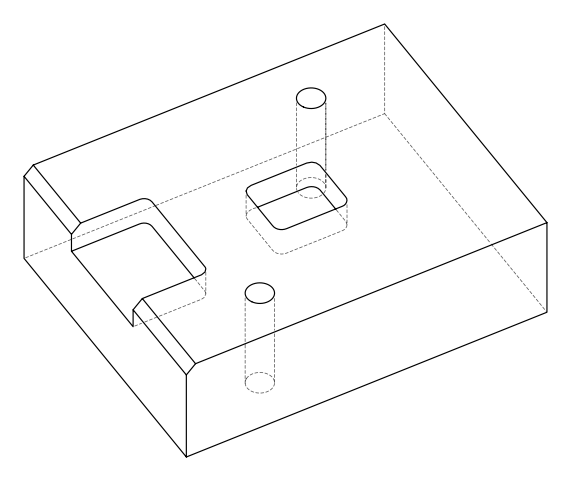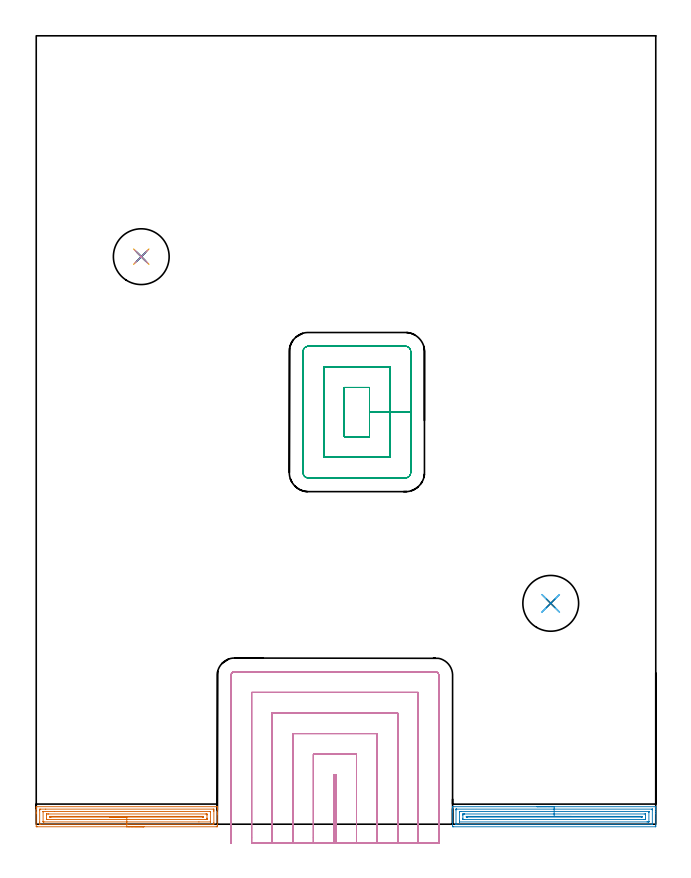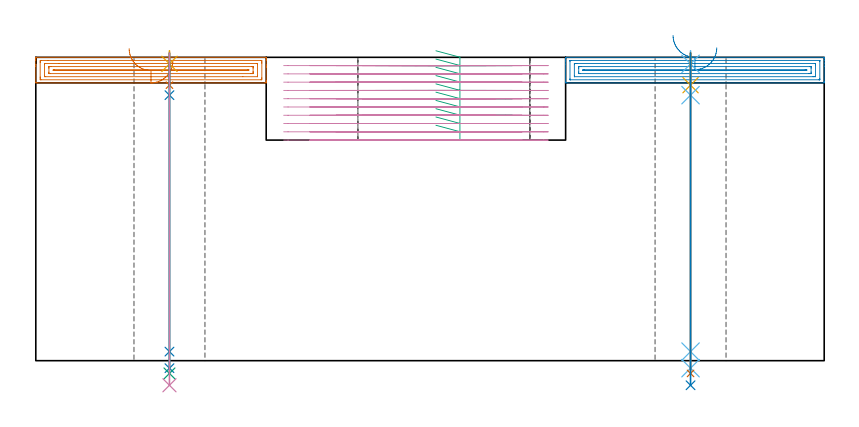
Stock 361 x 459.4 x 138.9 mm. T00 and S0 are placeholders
(PLAN: 14 operations, 10 tool changes, 62.7 min)
(1 AREA_MILL | FG_CHAMFER_SURFACE | UGT0205_001 | 4.4 min | 7662 mm3)
(2 AREA_MILL_1 | FG_CHAMFER_SURFACE_1 | UGT0205_001 | 4.91 min | 8548 mm3)
(3 MILL_RECTANGULAR_POCKET | POCKET_RECTANGULAR_STRAIGHT | NXT0201_012 | Follow Part, ap 4, ae 75% | 12.45 min | 272608 mm3)
(4 MILL_SLOT | SLOT_PARTIAL_RECTANGULAR | NXT0201_012 | Follow Part, ap 4, ae 75% | 37.05 min | 500476 mm3)
(5 SPOT_DRILL | STEP1HOLE | NXT0321_9005460120000 | 0.05 min | 232 mm3)
(6 SPOT_DRILL_1 | STEP1HOLE_1 | NXT0321_9005460120000 | 0.05 min | 185 mm3)
(7 DRILL_BLIND_HOLE_INTO_CENTER | STEP1HOLE | NXT0301_056 | 0.06 min | 552 mm3)
(8 GUN_DRILL_THROUGH_HOLE | STEP1HOLE | UGT0307_005 | 0.64 min | 6807 mm3)
(9 SPADE_DRILL_TO_ENLARGE_THROUGH_HOLE | STEP1HOLE | UGT0306_010 | 0.59 min | 33901 mm3)
(10 DRILL_TO_ENLARGE_THROUGH_HOLE | STEP1HOLE | UGT0301_001 | 0.61 min | 73717 mm3)
(11 DRILL_BLIND_HOLE_INTO_CENTER_1 | STEP1HOLE_1 | NXT0301_056 | 0.06 min | 543 mm3)
(12 GUN_DRILL_THROUGH_HOLE_1 | STEP1HOLE_1 | UGT0307_005 | 0.64 min | 6842 mm3)
(13 SPADE_DRILL_TO_ENLARGE_THROUGH_HOLE_1 | STEP1HOLE_1 | UGT0306_010 | 0.59 min | 33799 mm3)
(14 DRILL_TO_ENLARGE_THROUGH_HOLE_1 | STEP1HOLE_1 | UGT0301_001 | 0.61 min | 73764 mm3)
(TOOL UGT0205_001 | Chamfer Mill 20 x 3 x 45 deg. | D20 FL50 Z2)
(TOOL NXT0201_012 | ENDMILL 16mm [2P460-1600-NA 1630] | D16 FL38 Z6)
(TOOL NXT0321_9005460120000 | NC Spot Drill, 142deg, 12mm, Carbide, Uncoated | D12 PA142 FL30 Z2)
(TOOL NXT0301_056 | Carbide Drill 8.5mm [860.1-0850-026A1-MM 2214] | D8.5 PA140 FL47 Z2)
(TOOL UGT0307_005 | Gun Drill 8.3 mm | D8.3 PA130 FL24 Z1)
(TOOL UGT0306_010 | Spade Drill 19.5mm | D19.5 PA132 FL10 Z2)
(TOOL UGT0301_001 | Twist Drill 32.5 mm | D32.5 PA118 FL185 Z2)
(OP 1 AREA_MILL)
G17 G21 G94 G90
T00 M6
G54
G17 G0 G90 X62.75 Y-1.5 S1061 M3
G43 Z148.9 H0
Z137.2
G94 G1 X62.712 Z136.328 F250.
X62.598 Z135.464
X62.409 Z134.612
X62.147 Z133.78
X61.813 Z132.974
X61.41 Z132.2
X60.942 Z131.464
X60.41 Z130.772
X59.821 Z130.129
X59.178 Z129.54
X58.486 Z129.008
X57.75 Z128.54
X56.976 Z128.137
X56.17 Z127.803
X55.338 Z127.541
X54.486 Z127.352
X53.622 Z127.238
X52.75 Z127.2
X0.593
X0.228 Y-1.496 Z127.203
X0.01 Y-1.491 Z127.206
X0. Y-1.269 Z127.428
Y6.124 Z134.819
Y6.718 Z135.415
Y7.011 Z135.708
Y8.785 Z137.48
Y9.371 Z138.07
Y9.672 Z138.371
Y9.852 Z138.551
X0.01 Y10.158 Z138.85
X0.025 Y10.177 Z138.869
X0.057 Y10.203 Z138.897
X0.144 Y10.2 Z138.9
X105.353
X105.45 Y10.196 Z138.89
X105.475 Y10.177 Z138.869
X105.49 Y10.158 Z138.85
X105.5 Y9.851 Z138.55
Y9.371 Z138.07
Y8.785 Z137.48
Y6.718 Z135.415
Y6.124 Z134.819
Y5.534 Z134.229
Y-0.382 Z128.315
X105.496 Y-0.972 Z127.725
X105.492 Y-1.491 Z127.206
X105.432 Y-1.494 Z127.204
X104.907 Y-1.5 Z127.2
X52.75
Y-0.086 Z128.614
X2.377
X2.01 Y-0.085 Z128.615
X2.002 Y0.288 Z128.988
X2. Y0.802 Z129.502
Y1.177 Z129.877
Y7.898 Z136.598
X2.002 Y8.271 Z136.971
X2.01 Y8.785 Z137.485
X2.375 Y8.786 Z137.486
X5.524
X103.123
X103.49 Y8.785 Z137.485
X103.498 Y8.412 Z137.112
X103.5 Y7.898 Z136.598
Y7.524 Z136.224
Y0.802 Z129.502
X103.498 Y0.429 Z129.129
X103.49 Y-0.085 Z128.615
X103.125 Y-0.086 Z128.614
X52.75
Y1.328 Z130.028
X4.521 Y1.329 Z130.029
X4.159 Y1.332 Z130.032
X4.041 Y1.335 Z130.035
X4.01 Y1.345 Z130.045
X4.005 Y1.425 Z130.125
X4.001 Y1.531 Z130.231
Y7.169 Z135.869
X4.006 Y7.328 Z136.028
X4.011 Y7.366 Z136.066
X4.025 Y7.368 Z136.068
X4.069 Y7.371 Z136.071
X10.673
X100.979
X101.341 Y7.368 Z136.068
X101.459 Y7.365 Z136.065
X101.49 Y7.355 Z136.055
X101.495 Y7.275 Z135.975
X101.499 Y7.169 Z135.869
Y1.531 Z130.231
X101.494 Y1.372 Z130.072
X101.489 Y1.334 Z130.034
X101.475 Y1.332 Z130.032
X101.431 Y1.329 Z130.029
X94.804 Y1.328 Z130.028
X52.75
Y2.743 Z131.443
X6.666
X6.074 Y2.749 Z131.449
X6.01 Y2.751 Z131.451
X6.006 Y2.839 Z131.539
X6.002 Y3.028 Z131.728
X6. Y3.406 Z132.106
Y5.237 Z133.937
X6.004 Y5.652 Z134.352
X6.01 Y5.859 Z134.559
X6.016 Y5.95 Z134.65
X6.114 Y5.953 Z134.653
X6.834 Y5.957 Z134.657
X7.002
X98.834
X99.426 Y5.951 Z134.651
X99.49 Y5.949 Z134.649
X99.494 Y5.861 Z134.561
X99.498 Y5.672 Z134.372
X99.5 Y5.294 Z133.994
Y3.52 Z132.22
Y3.463 Z132.163
X99.496 Y3.048 Z131.748
X99.49 Y2.841 Z131.541
X99.484 Y2.749 Z131.449
X99.386 Y2.747 Z131.447
X98.666 Y2.743 Z131.443
X98.498
X52.75
Y4.157 Z132.857
X8.617
X8.423 Y4.158 Z132.858
X8.036 Y4.164 Z132.864
X8.009 Y4.168 Z132.868
X8.005 Y4.179 Z132.879
X8.001 Y4.208 Z132.908
X8. Y4.262 Z132.962
X8.001 Y4.35 Z133.05
X8.006 Y4.503 Z133.203
X8.01 Y4.535 Z133.235
X8.1 Y4.539 Z133.239
X8.229 Y4.542 Z133.242
X8.423 Y4.543 Z133.243
X8.617
X96.883
X97.077 Y4.542 Z133.242
X97.464 Y4.536 Z133.236
X97.491 Y4.532 Z133.232
X97.495 Y4.521 Z133.221
X97.499 Y4.492 Z133.192
X97.5 Y4.438 Z133.138
X97.499 Y4.35 Z133.05
X97.494 Y4.197 Z132.897
X97.49 Y4.165 Z132.865
X97.4 Y4.161 Z132.861
X97.271 Y4.158 Z132.858
X97.077 Y4.157 Z132.857
X96.883
X52.75
X51.878 Z132.895
X51.014 Z133.009
X50.162 Z133.198
X49.33 Z133.46
X48.524 Z133.794
X47.75 Z134.197
X47.014 Z134.665
X46.322 Z135.196
X45.679 Z135.786
X45.09 Z136.429
X44.558 Z137.121
X44.09 Z137.857
X43.687 Z138.631
X43.353 Z139.437
X43.091 Z140.269
X42.902 Z141.12
X42.788 Z141.985
X42.75 Z142.857
G0 Z148.9
M5
M2
(OP 2 AREA_MILL_1)
G17 G21 G94 G90
T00 M6
G54
G17 G0 G90 X291.8 Y10.197 S1061 M3
G43 Z148.9 H0
Z148.897
G94 G1 X291.838 Z148.025 F250.
X291.952 Z147.16
X292.141 Z146.308
X292.403 Z145.476
X292.737 Z144.67
X293.14 Z143.897
X293.608 Z143.161
X294.14 Z142.469
X294.729 Z141.826
X295.372 Z141.236
X296.064 Z140.705
X296.8 Z140.236
X297.574 Z139.834
X298.38 Z139.5
X299.212 Z139.237
X300.064 Z139.049
X300.928 Z138.935
X301.8 Z138.897
X360.832 Z138.896
X360.91 Y10.198 Z138.893
X360.992 Y10.185 Z138.877
X361. Y10.177 Z138.867
Y9.772 Z138.472
Y9.508 Z138.208
Y8.783 Z137.478
Y7.533 Z136.23
Y6.122 Z134.818
Y-0.973 Z127.725
X360.998 Y-1.237 Z127.461
X360.99 Y-1.492 Z127.206
X360.733 Y-1.499 Z127.199
X243.23 Y-1.5 Z127.2
X242.864 Y-1.497 Z127.202
X242.61 Y-1.492 Z127.206
X242.6 Y-1.235 Z127.463
Y7.009 Z135.704
Y8.42 Z137.116
Y8.783 Z137.478
Y9.508 Z138.208
Y9.766 Z138.466
Y10.169 Z138.86
X242.61 Y10.192 Z138.884
X242.694 Y10.196 Z138.892
X242.735 Y10.198 Z138.895
X242.781 Y10.197 Z138.897
X301.8
Y8.783 Z137.483
X358.805 Y8.782 Z137.482
X358.917 Y8.781 Z137.481
X358.971 Y8.778 Z137.478
X358.99 Y8.775 Z137.475
X358.993 Y8.757 Z137.457
X358.997 Y8.638 Z137.338
X359. Y8.368 Z137.068
X358.999 Y0.387 Z129.087
X358.992 Y-0.029 Z128.671
X358.99 Y-0.078 Z128.622
X358.971 Y-0.081 Z128.619
X358.917 Y-0.084 Z128.616
X358.805 Y-0.085 Z128.615
X358.582 Y-0.086 Z128.614
X244.795 Y-0.085 Z128.615
X244.683 Y-0.084 Z128.616
X244.628 Y-0.081 Z128.619
X244.61 Y-0.079 Z128.621
X244.607 Y-0.06 Z128.64
X244.603 Y0.058 Z128.758
X244.6 Y0.329 Z129.029
X244.601 Y8.31 Z137.01
X244.608 Y8.725 Z137.425
X244.61 Y8.775 Z137.475
X244.629 Y8.777 Z137.477
X244.683 Y8.78 Z137.48
X244.795 Y8.782 Z137.482
X245.018
X301.8
Y7.368 Z136.068
X356.914
X356.958 Y7.367 Z136.067
X356.981 Y7.364 Z136.064
X356.988 Y7.363 Z136.063
X356.99 Y7.35 Z136.05
X356.996 Y7.214 Z135.914
X356.999 Y7.009 Z135.709
X357. Y6.804 Z135.504
Y1.483 Z130.183
X356.997 Y1.414 Z130.114
X356.992 Y1.36 Z130.06
X356.988 Y1.335 Z130.035
X356.973 Y1.334 Z130.034
X356.793 Y1.331 Z130.031
X356.261 Y1.329 Z130.029
X355.899 Y1.328 Z130.028
X246.686 Y1.329 Z130.029
X246.642 Y1.33 Z130.03
X246.619 Y1.332 Z130.032
X246.612 Y1.334 Z130.034
X246.61 Y1.347 Z130.047
X246.604 Y1.483 Z130.183
X246.601 Y1.688 Z130.388
X246.6 Y1.893 Z130.593
Y7.213 Z135.913
X246.603 Y7.282 Z135.982
X246.608 Y7.336 Z136.036
X246.612 Y7.362 Z136.062
X246.627 Y7.363 Z136.063
X246.807 Y7.365 Z136.065
X247.339 Y7.368 Z136.068
X247.701
X301.8
Y5.954 Z134.654
X354.28
X354.888 Y5.95 Z134.65
X354.953 Y5.948 Z134.648
X354.99 Y5.945 Z134.645
X354.992 Y5.896 Z134.596
X354.996 Y5.677 Z134.377
X355. Y5.24 Z133.94
Y3.466 Z132.166
X354.996 Y3.02 Z131.72
X354.992 Y2.8 Z131.5
X354.99 Y2.752 Z131.452
X354.938 Y2.749 Z131.449
X354.833 Y2.746 Z131.446
X354.111 Y2.743 Z131.443
X353.941
X249.32
X248.712 Y2.747 Z131.447
X248.647 Y2.749 Z131.449
X248.61 Y2.752 Z131.452
X248.608 Y2.801 Z131.501
X248.604 Y3.019 Z131.719
X248.6 Y3.457 Z132.157
Y5.23 Z133.93
X248.604 Y5.676 Z134.376
X248.608 Y5.896 Z134.596
X248.61 Y5.945 Z134.645
X248.662 Y5.948 Z134.648
X248.767 Y5.951 Z134.651
X249.489 Y5.954 Z134.654
X249.659
X301.8
Y4.54 Z133.24
X352.322
X352.515 Y4.539 Z133.239
X352.901 Y4.533 Z133.233
X352.991 Y4.53 Z133.23
X352.995 Y4.503 Z133.203
X352.998 Y4.444 Z133.144
X352.999 Y4.348 Z133.048
X352.994 Y4.181 Z132.881
X352.991 Y4.166 Z132.866
X352.939 Y4.162 Z132.862
X352.837 Y4.158 Z132.858
X352.708 Y4.157 Z132.857
X352.515
X251.278
X251.085 Y4.158 Z132.858
X250.699 Y4.164 Z132.864
X250.609 Y4.167 Z132.867
X250.605 Y4.194 Z132.894
X250.602 Y4.252 Z132.952
X250.601 Y4.348 Z133.048
X250.606 Y4.516 Z133.216
X250.609 Y4.531 Z133.231
X250.661 Y4.535 Z133.235
X250.763 Y4.539 Z133.239
X250.892 Y4.54 Z133.24
X251.085
X301.8
X302.672 Z133.278
X303.536 Z133.392
X304.388 Z133.581
X305.22 Z133.843
X306.026 Z134.177
X306.8 Z134.58
X307.536 Z135.048
X308.228 Z135.579
X308.871 Z136.169
X309.46 Z136.812
X309.992 Z137.504
X310.46 Z138.24
X310.863 Z139.014
X311.197 Z139.82
X311.459 Z140.652
X311.648 Z141.503
X311.762 Z142.368
X311.8 Z143.24
G0 Z148.9
M5
M2
(OP 3 MILL_RECTANGULAR_POCKET)
G17 G21 G94 G90
T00 M6
G54
G17 G0 G90 X183.209 Y225.8 S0 M3
G43 Z148.9 H1
Z141.9
G94 G1 X194.2 Z138.955 F250.
Y240.15 Z135.11
Y254.5 F500.
X179.5
Y225.8
X194.2
Y240.15
X206.2
Y266.5
X167.5
Y213.8
X206.2
Y240.15
X218.2
Y275.5
G3 X215.2 Y278.5 R3.
G1 X158.5
G3 X155.5 Y275.5 R3.
G1 Y204.8
G3 X158.5 Y201.8 R3.
G1 X215.2
G3 X218.2 Y204.8 R3.
G1 Y240.15
Y241.15
G0 X183.209 Y225.8 Z138.11
G1 X194.2 Z135.165 F250.
Y240.15 Z131.32
Y254.5 F500.
X179.5
Y225.8
X194.2
Y240.15
X206.2
Y266.5
X167.5
Y213.8
X206.2
Y240.15
X218.2
Y275.5
G3 X215.2 Y278.5 R3.
G1 X158.5
G3 X155.5 Y275.5 R3.
G1 Y204.8
G3 X158.5 Y201.8 R3.
G1 X215.2
G3 X218.2 Y204.8 R3.
G1 Y240.15
Y241.15
G0 X183.209 Y225.8 Z134.32
G1 X194.2 Z131.375 F250.
Y240.15 Z127.53
Y254.5 F500.
X179.5
Y225.8
X194.2
Y240.15
X206.2
Y266.5
X167.5
Y213.8
X206.2
Y240.15
X218.2
Y275.5
G3 X215.2 Y278.5 R3.
G1 X158.5
G3 X155.5 Y275.5 R3.
G1 Y204.8
G3 X158.5 Y201.8 R3.
G1 X215.2
G3 X218.2 Y204.8 R3.
G1 Y240.15
Y241.15
G0 X183.209 Y225.8 Z130.53
G1 X194.2 Z127.585 F250.
Y240.15 Z123.74
Y254.5 F500.
X179.5
Y225.8
X194.2
Y240.15
X206.2
Y266.5
X167.5
Y213.8
X206.2
Y240.15
X218.2
Y275.5
G3 X215.2 Y278.5 R3.
G1 X158.5
G3 X155.5 Y275.5 R3.
G1 Y204.8
G3 X158.5 Y201.8 R3.
G1 X215.2
G3 X218.2 Y204.8 R3.
G1 Y240.15
Y241.15
G0 X183.209 Y225.8 Z126.74
G1 X194.2 Z123.795 F250.
Y240.15 Z119.95
Y254.5 F500.
X179.5
Y225.8
X194.2
Y240.15
X206.2
Y266.5
X167.5
Y213.8
X206.2
Y240.15
X218.2
Y275.5
G3 X215.2 Y278.5 R3.
G1 X158.5
G3 X155.5 Y275.5 R3.
G1 Y204.8
G3 X158.5 Y201.8 R3.
G1 X215.2
G3 X218.2 Y204.8 R3.
G1 Y240.15
Y241.15
G0 X183.209 Y225.8 Z122.95
G1 X194.2 Z120.005 F250.
Y240.15 Z116.16
Y254.5 F500.
X179.5
Y225.8
X194.2
Y240.15
X206.2
Y266.5
X167.5
Y213.8
X206.2
Y240.15
X218.2
Y275.5
G3 X215.2 Y278.5 R3.
G1 X158.5
G3 X155.5 Y275.5 R3.
G1 Y204.8
G3 X158.5 Y201.8 R3.
G1 X215.2
G3 X218.2 Y204.8 R3.
G1 Y240.15
Y241.15
G0 X183.209 Y225.8 Z119.16
G1 X194.2 Z116.215 F250.
Y240.15 Z112.37
Y254.5 F500.
X179.5
Y225.8
X194.2
Y240.15
X206.2
Y266.5
X167.5
Y213.8
X206.2
Y240.15
X218.2
Y275.5
G3 X215.2 Y278.5 R3.
G1 X158.5
G3 X155.5 Y275.5 R3.
G1 Y204.8
G3 X158.5 Y201.8 R3.
G1 X215.2
G3 X218.2 Y204.8 R3.
G1 Y240.15
Y241.15
G0 X183.209 Y225.8 Z115.37
G1 X194.2 Z112.425 F250.
Y240.15 Z108.58
Y254.5 F500.
X179.5
Y225.8
X194.2
Y240.15
X206.2
Y266.5
X167.5
Y213.8
X206.2
Y240.15
X218.2
Y275.5
G3 X215.2 Y278.5 R3.
G1 X158.5
G3 X155.5 Y275.5 R3.
G1 Y204.8
G3 X158.5 Y201.8 R3.
G1 X215.2
G3 X218.2 Y204.8 R3.
G1 Y240.15
Y241.15
G0 X183.209 Y225.8 Z111.58
G1 X194.2 Z108.635 F250.
Y240.15 Z104.79
Y254.5 F500.
X179.5
Y225.8
X194.2
Y240.15
X206.2
Y266.5
X167.5
Y213.8
X206.2
Y240.15
X218.2
Y275.5
G3 X215.2 Y278.5 R3.
G1 X158.5
G3 X155.5 Y275.5 R3.
G1 Y204.8
G3 X158.5 Y201.8 R3.
G1 X215.2
G3 X218.2 Y204.8 R3.
G1 Y240.15
Y241.15
G0 X183.209 Y225.8 Z107.79
G1 X194.2 Z104.845 F250.
Y240.15 Z101.
Y254.5 F500.
X179.5
Y225.8
X194.2
Y240.15
X206.2
Y266.5
X167.5
Y213.8
X206.2
Y240.15
X218.2
Y275.5
G3 X215.2 Y278.5 R3.
G1 X158.5
G3 X155.5 Y275.5 R3.
G1 Y204.8
G3 X158.5 Y201.8 R3.
G1 X215.2
G3 X218.2 Y204.8 R3.
G1 Y240.15
Y241.15
G0 Z148.9
M5
M2
(OP 4 MILL_SLOT)
G17 G21 G94 G90
T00 M6
G54
G17 G0 G90 X174.605 Y-11. S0 M3
G43 Z148.9 H1
Z135.11
G94 G1 X174.6 Y-8. F250.
Y-7.892 F500.
Y28.8
X173.5
Y-7.892
Y-8.
X173.495 Y-11. F250.
X186.607
X186.6 Y-8.
Y-7.892 F500.
Y40.8
X161.5
Y-7.892
Y-8.
X161.493 Y-11. F250.
X198.609
X198.6 Y-8.
Y-7.892 F500.
Y52.8
X149.5
Y-7.892
Y-8.
X149.491 Y-11. F250.
X210.614
X210.6 Y-8.
Y-7.892 F500.
Y64.8
X137.5
Y-7.892
Y-8.
X137.486 Y-11. F250.
X222.627
X222.6 Y-8.
Y-7.892 F500.
Y76.8
X125.5
Y-7.892
Y-8.
X125.473 Y-11. F250.
X234.6 Y-10.892
Y-7.892
Y86.8 F500.
G3 X232.6 Y88.8 R2.
G1 X115.5
G3 X113.5 Y86.8 R2.
G1 Y-7.892
Y-10.892 F250.
G0 X174.6 Y-11. Z131.32
G1 Y-8.
Y28.8 F500.
X173.5
Y-8.
Y-11. F250.
X186.6
Y-8.
Y40.8 F500.
X161.5
Y-8.
Y-11. F250.
X198.6
Y-8.
Y52.8 F500.
X149.5
Y-8.
Y-11. F250.
X210.6
Y-8.
Y64.8 F500.
X137.5
Y-8.
Y-11. F250.
X222.6
Y-8.
Y76.8 F500.
X125.5
Y-8.
Y-11. F250.
X234.6
Y-8.
Y86.8 F500.
G3 X232.6 Y88.8 R2.
G1 X115.5
G3 X113.5 Y86.8 R2.
G1 Y-8.
Y-11. F250.
G0 X174.6 Z127.53
G1 Y-8.
Y28.8 F500.
X173.5
Y-8.
Y-11. F250.
X186.6
Y-8.
Y40.8 F500.
X161.5
Y-8.
Y-11. F250.
X198.6
Y-8.
Y52.8 F500.
X149.5
Y-8.
Y-11. F250.
X210.6
Y-8.
Y64.8 F500.
X137.5
Y-8.
Y-11. F250.
X222.6
Y-8.
Y76.8 F500.
X125.5
Y-8.
Y-11. F250.
X234.6
Y-8.
Y86.8 F500.
G3 X232.6 Y88.8 R2.
G1 X115.5
G3 X113.5 Y86.8 R2.
G1 Y-8.
Y-11. F250.
G0 X174.6 Z123.74
G1 Y-8.
Y28.8 F500.
X173.5
Y-8.
Y-11. F250.
X186.6
Y-8.
Y40.8 F500.
X161.5
Y-8.
Y-11. F250.
X198.6
Y-8.
Y52.8 F500.
X149.5
Y-8.
Y-11. F250.
X210.6
Y-8.
Y64.8 F500.
X137.5
Y-8.
Y-11. F250.
X222.6
Y-8.
Y76.8 F500.
X125.5
Y-8.
Y-11. F250.
X234.6
Y-8.
Y86.8 F500.
G3 X232.6 Y88.8 R2.
G1 X115.5
G3 X113.5 Y86.8 R2.
G1 Y-8.
Y-11. F250.
G0 X174.6 Z119.95
G1 Y-8.
Y28.8 F500.
X173.5
Y-8.
Y-11. F250.
X186.6
Y-8.
Y40.8 F500.
X161.5
Y-8.
Y-11. F250.
X198.6
Y-8.
Y52.8 F500.
X149.5
Y-8.
Y-11. F250.
X210.6
Y-8.
Y64.8 F500.
X137.5
Y-8.
Y-11. F250.
X222.6
Y-8.
Y76.8 F500.
X125.5
Y-8.
Y-11. F250.
X234.6
Y-8.
Y86.8 F500.
G3 X232.6 Y88.8 R2.
G1 X115.5
G3 X113.5 Y86.8 R2.
G1 Y-8.
Y-11. F250.
G0 X174.6 Z116.16
G1 Y-8.
Y28.8 F500.
X173.5
Y-8.
Y-11. F250.
X186.6
Y-8.
Y40.8 F500.
X161.5
Y-8.
Y-11. F250.
X198.6
Y-8.
Y52.8 F500.
X149.5
Y-8.
Y-11. F250.
X210.6
Y-8.
Y64.8 F500.
X137.5
Y-8.
Y-11. F250.
X222.6
Y-8.
Y76.8 F500.
X125.5
Y-8.
Y-11. F250.
X234.6
Y-8.
Y86.8 F500.
G3 X232.6 Y88.8 R2.
G1 X115.5
G3 X113.5 Y86.8 R2.
G1 Y-8.
Y-11. F250.
G0 X174.6 Z112.37
G1 Y-8.
Y28.8 F500.
X173.5
Y-8.
Y-11. F250.
X186.6
Y-8.
Y40.8 F500.
X161.5
Y-8.
Y-11. F250.
X198.6
Y-8.
Y52.8 F500.
X149.5
Y-8.
Y-11. F250.
X210.6
Y-8.
Y64.8 F500.
X137.5
Y-8.
Y-11. F250.
X222.6
Y-8.
Y76.8 F500.
X125.5
Y-8.
Y-11. F250.
X234.6
Y-8.
Y86.8 F500.
G3 X232.6 Y88.8 R2.
G1 X115.5
G3 X113.5 Y86.8 R2.
G1 Y-8.
Y-11. F250.
G0 X174.6 Z108.58
G1 Y-8.
Y28.8 F500.
X173.5
Y-8.
Y-11. F250.
X186.6
Y-8.
Y40.8 F500.
X161.5
Y-8.
Y-11. F250.
X198.6
Y-8.
Y52.8 F500.
X149.5
Y-8.
Y-11. F250.
X210.6
Y-8.
Y64.8 F500.
X137.5
Y-8.
Y-11. F250.
X222.6
Y-8.
Y76.8 F500.
X125.5
Y-8.
Y-11. F250.
X234.6
Y-8.
Y86.8 F500.
G3 X232.6 Y88.8 R2.
G1 X115.5
G3 X113.5 Y86.8 R2.
G1 Y-8.
Y-11. F250.
G0 X174.6 Z104.79
G1 Y-8.
Y28.8 F500.
X173.5
Y-8.
Y-11. F250.
X186.6
Y-8.
Y40.8 F500.
X161.5
Y-8.
Y-11. F250.
X198.6
Y-8.
Y52.8 F500.
X149.5
Y-8.
Y-11. F250.
X210.6
Y-8.
Y64.8 F500.
X137.5
Y-8.
Y-11. F250.
X222.6
Y-8.
Y76.8 F500.
X125.5
Y-8.
Y-11. F250.
X234.6
Y-8.
Y86.8 F500.
G3 X232.6 Y88.8 R2.
G1 X115.5
G3 X113.5 Y86.8 R2.
G1 Y-8.
Y-11. F250.
G0 X174.6 Z101.
G1 Y-8.
Y28.8 F500.
X173.5
Y-8.
Y-11. F250.
X186.6
Y-8.
Y40.8 F500.
X161.5
Y-8.
Y-11. F250.
X198.6
Y-8.
Y52.8 F500.
X149.5
Y-8.
Y-11. F250.
X210.6
Y-8.
Y64.8 F500.
X137.5
Y-8.
Y-11. F250.
X222.6
Y-8.
Y76.8 F500.
X125.5
Y-8.
Y-11. F250.
X234.6
Y-8.
Y86.8 F500.
G3 X232.6 Y88.8 R2.
G1 X115.5
G3 X113.5 Y86.8 R2.
G1 Y-8.
Y-11. F250.
G0 Z148.9
M5
M2
(OP 5 SPOT_DRILL)
G17 G21 G94 G90
T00 M6
G54
G17 G0 G90 X61.2 Y330.7 S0 M3
G43 Z148.9 H0
G94 G81 G98 Z135.9 F250. R141.9
G80
M5
M2
(OP 6 SPOT_DRILL_1)
G17 G21 G94 G90
T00 M6
G54
G17 G0 G90 X299.8 Y128.7 S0 M3
G43 Z148.9 H0
G94 G81 G98 Z135.9 F250. R141.9
G80
M5
M2
(OP 7 DRILL_BLIND_HOLE_INTO_CENTER)
G17 G21 G94 G90
T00 M6
G54
G17 G0 G90 X61.2 Y330.7 S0 M3
G43 Z148.9 H1
G94 G81 G98 Z126.15 F250. R140.9
G80
M5
M2
(OP 8 GUN_DRILL_THROUGH_HOLE)
G17 G21 G94 G90
T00 M6
G54
G17 G0 G90 X61.2 Y330.7 M8
G43 Z148.9 H0
Z135.46
S716 M3
G94 G1 Z121.575 F125. M26
G4 X.084
Z4.15 F250.
G4 X.084
Z-3.435 F125.
G4 X.084
M5
M9
G0 Z135.46
Z148.9
M2
(OP 9 SPADE_DRILL_TO_ENLARGE_THROUGH_HOLE)
G17 G21 G94 G90
T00 M6
G54
G17 G0 G90 X61.2 Y330.7 S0 M3
G43 Z148.9 H0
G94 G73 G98 Z-5.841 F250. Q18.093 R140.9
G80
M5
M2
(OP 10 DRILL_TO_ENLARGE_THROUGH_HOLE)
G17 G21 G94 G90
T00 M6
G54
G17 G0 G90 X61.2 Y330.7 S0 M3
G43 Z148.9 H0
G94 G73 G98 Z-11.264 F250. Q30.033 R140.9
G80
M5
M2
(OP 11 DRILL_BLIND_HOLE_INTO_CENTER_1)
G17 G21 G94 G90
T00 M6
G54
G17 G0 G90 X299.8 Y128.7 S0 M3
G43 Z148.9 H1
G94 G81 G98 Z126.15 F250. R140.9
G80
M5
M2
(OP 12 GUN_DRILL_THROUGH_HOLE_1)
G17 G21 G94 G90
T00 M6
G54
G17 G0 G90 X299.8 Y128.7 M8
G43 Z148.9 H0
Z135.46
S716 M3
G94 G1 Z121.575 F125. M26
G4 X.084
Z4.15 F250.
G4 X.084
Z-3.435 F125.
G4 X.084
M5
M9
G0 Z135.46
Z148.9
M2
(OP 13 SPADE_DRILL_TO_ENLARGE_THROUGH_HOLE_1)
G17 G21 G94 G90
T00 M6
G54
G17 G0 G90 X299.8 Y128.7 S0 M3
G43 Z148.9 H0
G94 G73 G98 Z-5.841 F250. Q18.093 R140.9
G80
M5
M2
(OP 14 DRILL_TO_ENLARGE_THROUGH_HOLE_1)
G17 G21 G94 G90
T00 M6
G54
G17 G0 G90 X299.8 Y128.7 S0 M3
G43 Z148.9 H0
G94 G73 G98 Z-11.264 F250. Q30.033 R140.9
G80
M5
M2
